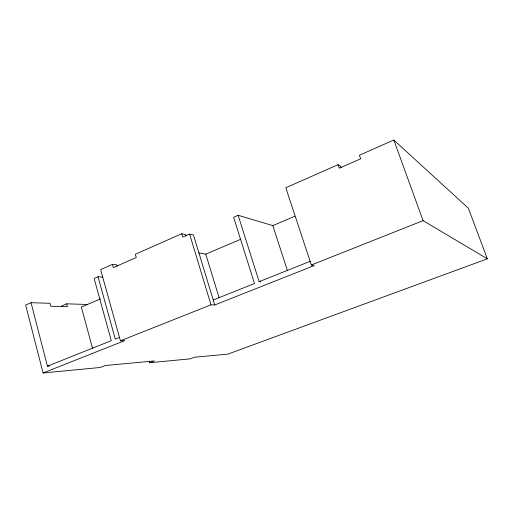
<?xml version="1.0" encoding="UTF-8"?>
<svg xmlns="http://www.w3.org/2000/svg" width="513" height="513" viewBox="0 0 513 513"><rect width="100%" height="100%" fill="white"/><g stroke="black" fill="none" stroke-linecap="round" stroke-linejoin="round"><path stroke-width="0.77" d="M117.182 266.176L116.823 264.907L112.424 264.387L100.631 269.601L120.414 340.799L124.787 340.606L43.092 372.97L25.65 305.068L31.037 302.696L49.973 303.292L50.749 306.248L67.427 306.684L66.664 303.818L61.509 306.043M186.007 235.909L185.61 234.595L181.705 233.768L135.349 254.256L136.285 257.5L113.328 267.606L112.424 264.387M341.164 167.68L340.677 166.283L338.061 164.673L285.799 187.771L311.353 264.997L314.225 265.567L214.729 304.978L211.016 304.831L120.414 340.799M149.277 361.197L149.713 362.736L190.143 358.856L194.542 357.215L227.887 354.117L487.35 258.821L468.337 208.182L393.817 140.03L359.421 155.234L360.677 158.793L339.285 168.206L338.061 164.673M214.729 304.978L193.439 234.883L189.592 234.056L182.699 237.083L181.705 233.768M102.773 277.148L98.015 276.731L94.129 278.437L111.283 340.683L47.433 366.167L31.037 302.696M294.866 216.242L272.833 225.611L238.135 215.28L233.607 217.268L254.493 283.529L213.216 300.002M100.529 298.893L81.355 307.05L92.513 348.301M198.787 252.928L205.784 254.127L240.879 239.199M119.734 337.31L115.271 339.093L98.015 276.731M238.135 215.28L259.148 281.669L310.282 261.264M311.353 264.997L423.065 220.648L487.35 258.821M149.713 362.736L154.445 360.94L105.325 365.506L100.202 367.488L43.092 372.97M47.433 366.167L49.793 365.968M66.664 303.818L87.133 304.466M259.148 281.669L260.726 281.855M393.817 140.03L423.065 220.648M272.833 225.611L287.351 270.364M205.784 254.127L219.115 297.796M189.592 234.056L211.016 304.831"/></g></svg>
